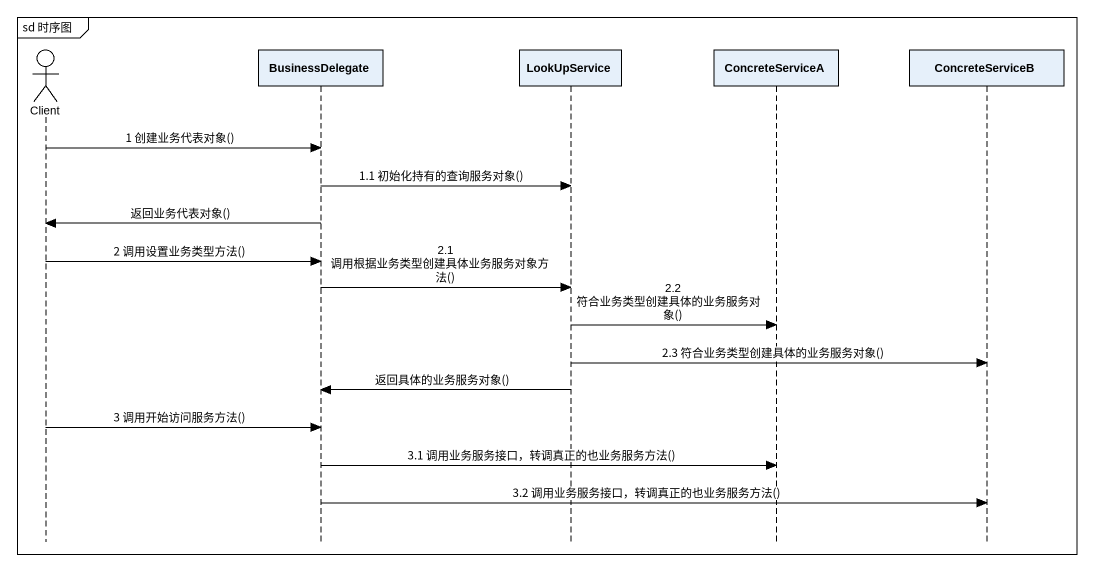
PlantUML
@startuml
mainframe sd 时序图
hide footbox
actor Client
participant BusinessDelegate
participant LookUpService
participant ConcreteServiceA
participant ConcreteServiceB

Client -> BusinessDelegate : 1 创建业务代表对象()
BusinessDelegate -> LookUpService : 1.1 初始化持有的查询服务对象()
BusinessDelegate -> Client : 返回业务代表对象()
Client -> BusinessDelegate : 2 调用设置业务类型方法()
BusinessDelegate -> LookUpService : 2.1 调用根据业务类型创建具体业务服务对象方法()
LookUpService -> ConcreteServiceA : 2.2 符合业务类型创建具体的业务服务对象()
LookUpService -> ConcreteServiceB : 2.3 符合业务类型创建具体的业务服务对象()
LookUpService -> BusinessDelegate : 返回具体的业务服务对象()
Client -> BusinessDelegate : 3 调用开始访问服务方法()
BusinessDelegate -> ConcreteServiceA : 3.1 调用业务服务接口，转调真正的也业务服务方法()
BusinessDelegate -> ConcreteServiceB : 3.2 调用业务服务接口，转调真正的也业务服务方法()
@enduml
